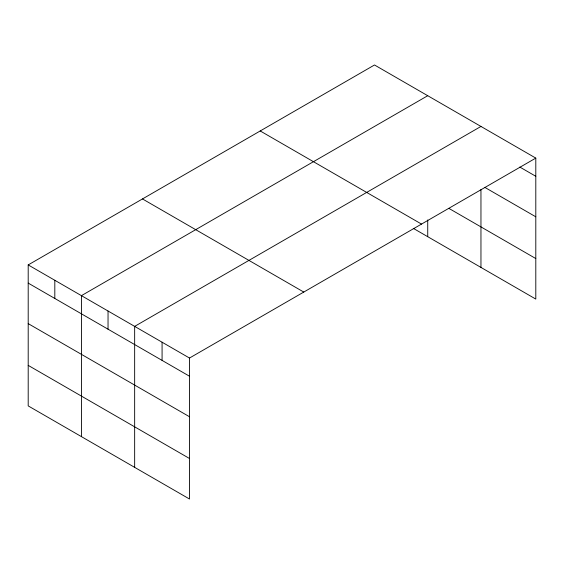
<?xml version="1.0" encoding="UTF-8"?>
<svg xmlns="http://www.w3.org/2000/svg" width="564" height="564" viewBox="0 0 564 564"><rect width="100%" height="100%" fill="white"/><g stroke="black" fill="none" stroke-linecap="round" stroke-linejoin="round"><path stroke-width="0.85" d="M535.8 158.103L374.503 64.98L28.2 264.918L28.2 405.897L189.497 499.02L189.497 358.041L535.8 158.103L535.8 299.082L413.285 228.349M427.731 95.711L81.427 295.649L81.427 436.628M480.958 126.442L134.655 326.38L134.655 467.359M519.804 167.05L535.8 176.285M484.765 187.347L535.8 216.809M449.022 208.461L535.8 258.559M260.223 130.961L421.519 224.084M142.48 198.937L303.777 292.06M28.2 264.918L189.497 358.041M28.2 283.1L189.497 376.223M28.2 323.623L189.497 416.747M28.2 365.373L189.497 458.497M480.958 189.497L480.958 267.421M427.731 219.953L427.731 236.69M162.079 342.207L162.079 360.396M108.041 311.011L108.041 329.193M54.814 280.28L54.814 298.462"/></g></svg>
